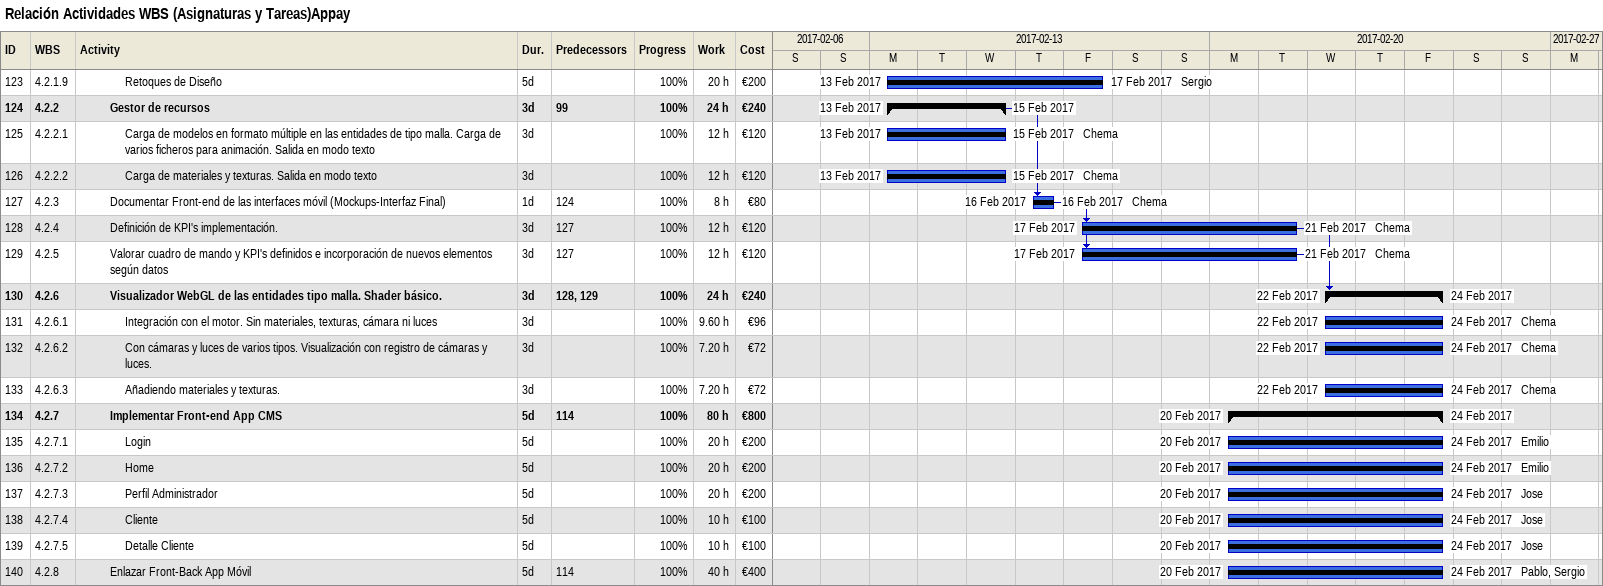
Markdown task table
Relación Actividades WBS (Asignaturas y Tareas)Appay

| ID | WBS | Task | Duration | Start | Finish | Predecessors | Resources | % complete | Work (h) | Cost (€) |
|---|---|---|---|---|---|---|---|---|---|---|
| 123 | 4.2.1.9 | Retoques de Diseño | 5d | 2017-02-13 | 2017-02-17 |  | Sergio | 100 | 20 | 200 |
| 124 | 4.2.2 | **Gestor de recursos** | 3d | 2017-02-13 | 2017-02-15 | 99 |  | 100 | 24 | 240 |
| 125 | 4.2.2.1 | Carga de modelos en formato múltiple en las entidades de tipo malla. Carga de varios ficheros para animación. Salida en modo texto | 3d | 2017-02-13 | 2017-02-15 |  | Chema | 100 | 12 | 120 |
| 126 | 4.2.2.2 | Carga de materiales y texturas. Salida en modo texto | 3d | 2017-02-13 | 2017-02-15 |  | Chema | 100 | 12 | 120 |
| 127 | 4.2.3 | Documentar Front-end de las interfaces móvil (Mockups-Interfaz Final) | 1d | 2017-02-16 | 2017-02-16 | 124 | Chema | 100 | 8 | 80 |
| 128 | 4.2.4 | Definición de KPI's implementación. | 3d | 2017-02-17 | 2017-02-21 | 127 | Chema | 100 | 12 | 120 |
| 129 | 4.2.5 | Valorar cuadro de mando y KPI's definidos e incorporación de nuevos elementos según datos | 3d | 2017-02-17 | 2017-02-21 | 127 | Chema | 100 | 12 | 120 |
| 130 | 4.2.6 | **Visualizador WebGL de las entidades tipo malla. Shader básico.** | 3d | 2017-02-22 | 2017-02-24 | 128, 129 |  | 100 | 24 | 240 |
| 131 | 4.2.6.1 | Integración con el motor. Sin materiales, texturas, cámara ni luces | 3d | 2017-02-22 | 2017-02-24 |  | Chema | 100 | 9.60 | 96 |
| 132 | 4.2.6.2 | Con cámaras y luces de varios tipos. Visualización con registro de cámaras y luces. | 3d | 2017-02-22 | 2017-02-24 |  | Chema | 100 | 7.20 | 72 |
| 133 | 4.2.6.3 | Añadiendo materiales y texturas. | 3d | 2017-02-22 | 2017-02-24 |  | Chema | 100 | 7.20 | 72 |
| 134 | 4.2.7 | **Implementar Front-end App CMS** | 5d | 2017-02-20 | 2017-02-24 | 114 |  | 100 | 80 | 800 |
| 135 | 4.2.7.1 | Login | 5d | 2017-02-20 | 2017-02-24 |  | Emilio | 100 | 20 | 200 |
| 136 | 4.2.7.2 | Home | 5d | 2017-02-20 | 2017-02-24 |  | Emilio | 100 | 20 | 200 |
| 137 | 4.2.7.3 | Perfil Administrador | 5d | 2017-02-20 | 2017-02-24 |  | Jose | 100 | 20 | 200 |
| 138 | 4.2.7.4 | Cliente | 5d | 2017-02-20 | 2017-02-24 |  | Jose | 100 | 10 | 100 |
| 139 | 4.2.7.5 | Detalle Cliente | 5d | 2017-02-20 | 2017-02-24 |  | Jose | 100 | 10 | 100 |
| 140 | 4.2.8 | Enlazar Front-Back App Móvil | 5d | 2017-02-20 | 2017-02-24 | 114 | Pablo, Sergio | 100 | 40 | 400 |
